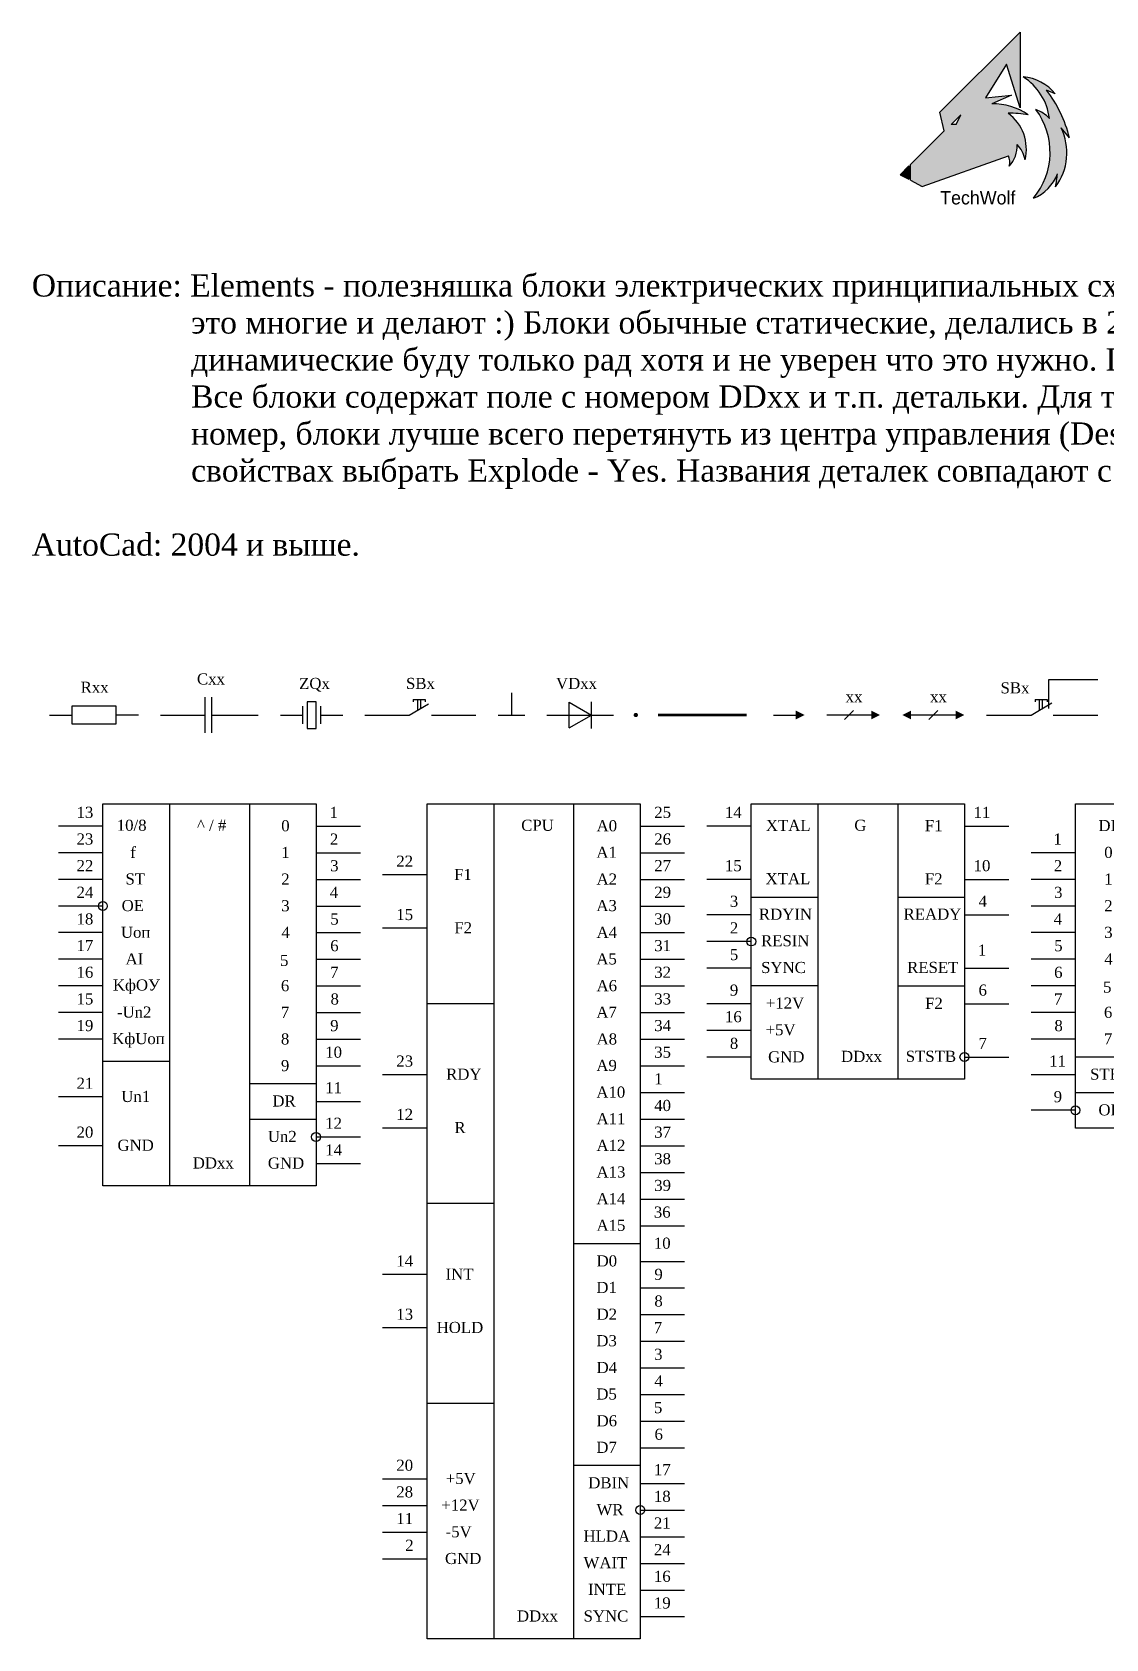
# Model space of a CAD drawing. Header units: millimetres. Extents: x 203 to 738, y -367 to 371.
# Drawn here: x 203.1 to 444.8, y 9 to 370.8 of the extents above; entities that cross this region are included whole.
import ezdxf

# ---------------------------------------------------------------- set-up
doc = ezdxf.new("R2010")
doc.units = ezdxf.units.MM

# ---------------------------------------------------------------- blocks, each defined once
blk = doc.blocks.new('Temp')
for p, q in [((-20, 0), (-15, 0)), ((0, 0), (-5, 0))]:
    blk.add_line(p, q)
blk.add_lwpolyline([(-15, -2), (-5, -2), (-5, 2), (-15, 2)], close=True)
blk = doc.blocks.new('Temp2')
for p, q in [((-12, -4), (-12, 4)), ((-10.5, -4), (-10.5, 4)), ((-22, 0), (-12, 0)), ((-10.5, 0), (0, 0))]:
    blk.add_line(p, q)
blk = doc.blocks.new('Temp1')
blk.add_blockref('Temp2', (0, 0))
blk = doc.blocks.new('Temp3')
for p, q in [((-14, 0), (-9, 0)), ((-9, -2), (-9, 2)), ((-5, 2), (-5, -2)), ((-5, 0), (0, 0))]:
    blk.add_line(p, q)
blk.add_lwpolyline([(-8, -3), (-6, -3), (-6, 3), (-8, 3)], close=True)
blk = doc.blocks.new('Temp4')
for p, q in [((-25, 0), (-15, 0)), ((-15, 0), (-10.67, 2.5)), ((-14.1, 3.5), (-14.1, 3)), ((-14.1, 3.5), (-11.4, 3.5)), ((-13.1, 1.1), (-13.1, 3.5)), ((-12.4, 1.5), (-12.4, 3.5)), ((-11.4, 3.5), (-11.4, 3)), ((-10, 0), (0, 0))]:
    blk.add_line(p, q)
blk = doc.blocks.new('Земля')
for p, q in [((0, 0), (0, -5)), ((-3, -5), (3, -5))]:
    blk.add_line(p, q)
blk = doc.blocks.new('Temp5')
for p, q in [((-15, 0), (0, 0)), ((-10, -2.89), (-10, 2.89)), ((-10, 2.89), (-5, 0)), ((-10, -2.89), (-5, 0)), ((-5, -3), (-5, 3))]:
    blk.add_line(p, q)
blk = doc.blocks.new('Point')
at = {"linetype": 'Continuous', "ltscale": 4, "const_width": 0.4}
blk.add_lwpolyline([(0, -0.2, 1), (0, 0.2, 1)], format="xyb", close=True, dxfattribs=at)
blk = doc.blocks.new('Узел')
at = {"xscale": 1.199999999999989, "yscale": 1.199999999999989, "zscale": 1.2}
blk.add_blockref('Point', (0, 0), dxfattribs=at)
blk = doc.blocks.new('Направление')
blk.add_line((-7, 0), (-2, 0))
blk.add_solid([(0, 0), (-2, 1), (-2, -1), (-2, 0)])
blk = doc.blocks.new('Temp6')
for p, q in [((-2, 0), (-12, 0)), ((-8, -1), (-6, 1))]:
    blk.add_line(p, q)
blk.add_solid([(0, 0), (-2, 1), (-2, -1), (-2, 0)])
blk = doc.blocks.new('Temp7')
for p, q in [((-2, 0), (-12, 0)), ((-8, -1), (-6, 1))]:
    blk.add_line(p, q)
for points in [[(-14, 0), (-12, 1), (-12, -1), (-12, 0)], [(0, 0), (-2, 1), (-2, -1), (-2, 0)]]:
    blk.add_solid(points)
blk = doc.blocks.new('Temp12')
for p, q in [((-11, 8), (0, 8)), ((-11, 1.5), (-11, 8)), ((-25, 0), (-15, 0)), ((-15, 0), (-10.31, 2.71)), ((-14.1, 3.5), (-11.4, 3.5)), ((-14.1, 3.5), (-14.1, 3)), ((-13.1, 1.1), (-13.1, 3.5)), ((-12.4, 1.5), (-12.4, 3.5)), ((-11.4, 3.5), (-11.4, 3)), ((-10, 0), (0, 0))]:
    blk.add_line(p, q)
blk = doc.blocks.new('Temp15')
for p, q in [((-42, 5), (-42, -183)), ((-24, 5), (-24, -183)), ((-9, 0), (1, 0)), ((-9, -6), (1, -6)), ((-57, -11), (-67, -11)), ((-9, -12), (1, -12)), ((-9, -18), (1, -18)), ((-57, -23), (-67, -23)), ((-9, -24), (1, -24)), ((-9, -30), (1, -30)), ((-9, -36), (1, -36)), ((-42, -40), (-57, -40)), ((-9, -42), (1, -42)), ((-9, -48), (1, -48)), ((-9, -54), (1, -54)), ((-57, -56), (-67, -56)), ((-9, -60), (1, -60)), ((-57, -68), (-67, -68)), ((-9, -66), (1, -66)), ((-9, -72), (1, -72)), ((-9, -78), (1, -78)), ((-42, -85), (-57, -85)), ((-9, -84), (1, -84)), ((-9, -90), (1, -90)), ((-24, -94), (-9, -94)), ((-57, -101), (-67, -101)), ((-9, -98), (1, -98)), ((-9, -104), (1, -104)), ((-9, -110), (1, -110)), ((-57, -113), (-67, -113)), ((-9, -116), (1, -116)), ((-9, -122), (1, -122)), ((-42, -130), (-57, -130)), ((-9, -128), (1, -128)), ((-9, -134), (1, -134)), ((-9, -140), (1, -140)), ((-9, -144), (-24, -144)), ((-67, -147), (-57, -147)), ((-9, -148), (1, -148)), ((-67, -153), (-57, -153)), ((-9, -154), (1, -154)), ((-67, -159), (-57, -159)), ((-9, -160), (1, -160)), ((-67, -165), (-57, -165)), ((-9, -166), (1, -166)), ((-9, -172), (1, -172)), ((-9, -178), (1, -178))]:
    blk.add_line(p, q)
blk.add_lwpolyline([(-57, 5), (-9, 5), (-9, -183), (-57, -183)], close=True)
blk.add_circle((-9, -154), 1)
at = {"char_height": 2.5, "attachment_point": 1}
for s, insert, width in [('{\\fTimes New Roman|b0|i0|c0|p18;25}', (-5.84, 4.34), 4), ('{\\fTimes New Roman|b0|i0|c0|p18;CPU}', (-35.8, 1.43), 7.5333), ('{\\fTimes New Roman|b0|i0|c0|p18;A0}', (-18.83, 1.32), 5), ('{\\fTimes New Roman|b0|i0|c0|p18;26}', (-5.84, -1.66), 4), ('{\\fTimes New Roman|b0|i0|c0|p18;22}', (-63.92, -6.66), 4), ('{\\fTimes New Roman|b0|i0|c0|p18;A1}', (-18.88, -4.65), 5), ('{\\fTimes New Roman|b0|i0|c0|p18;F1}', (-50.91, -9.65), 4.0714), ('{\\fTimes New Roman|b0|i0|c0|p18;A2}', (-18.83, -10.68), 5), ('{\\fTimes New Roman|b0|i0|c0|p18;27}', (-5.84, -7.66), 4), ('{\\fTimes New Roman|b0|i0|c0|p18;29}', (-5.84, -13.66), 4), ('{\\fTimes New Roman|b0|i0|c0|p18;A3}', (-18.88, -16.65), 5), ('{\\fTimes New Roman|b0|i0|c0|p18;15}', (-63.92, -18.66), 4), ('{\\fTimes New Roman|b0|i0|c0|p18;F2}', (-50.86, -21.66), 4.0714), ('{\\fTimes New Roman|b0|i0|c0|p18;30}', (-5.84, -19.66), 4), ('{\\fTimes New Roman|b0|i0|c0|p18;A4}', (-18.83, -22.68), 5), ('{\\fTimes New Roman|b0|i0|c0|p18;A5}', (-18.88, -28.65), 5), ('{\\fTimes New Roman|b0|i0|c0|p18;31}', (-5.84, -25.66), 4), ('{\\fTimes New Roman|b0|i0|c0|p18;32}', (-5.84, -31.66), 4), ('{\\fTimes New Roman|b0|i0|c0|p18;A6}', (-18.83, -34.68), 5), ('{\\fTimes New Roman|b0|i0|c0|p18;33}', (-5.84, -37.66), 4), ('{\\fTimes New Roman|b0|i0|c0|p18;A7}', (-18.88, -40.65), 5), ('{\\fTimes New Roman|b0|i0|c0|p18;A8}', (-18.83, -46.68), 5), ('{\\fTimes New Roman|b0|i0|c0|p18;34}', (-5.84, -43.66), 4), ('{\\fTimes New Roman|b0|i0|c0|p18;35}', (-5.85, -49.66), 4), ('{\\fTimes New Roman|b0|i0|c0|p18;23}', (-63.92, -51.66), 4), ('{\\fTimes New Roman|b0|i0|c0|p18;A9}', (-18.88, -52.65), 5), ('{\\fTimes New Roman|b0|i0|c0|p18;RDY}', (-52.71, -54.61), 8.125), ('{\\fTimes New Roman|b0|i0|c0|p18;1}', (-5.85, -55.66), 2.8469), ('{\\fTimes New Roman|b0|i0|c0|p18;A10}', (-18.88, -58.65), 7.0784), ('{\\fTimes New Roman|b0|i0|c0|p18;12}', (-63.92, -63.66), 4), ('{\\fTimes New Roman|b0|i0|c0|p18;A11}', (-18.84, -64.63), 7.0784), ('{\\fTimes New Roman|b0|i0|c0|p18;40}', (-5.85, -61.66), 4), ('{\\fTimes New Roman|b0|i0|c0|p18;R}', (-50.85, -66.63), 3.0774), ('{\\fTimes New Roman|b0|i0|c0|p18;37}', (-5.85, -67.66), 4), ('{\\fTimes New Roman|b0|i0|c0|p18;A12}', (-18.84, -70.63), 7.0784), ('{\\fTimes New Roman|b0|i0|c0|p18;38}', (-5.85, -73.66), 4), ('{\\fTimes New Roman|b0|i0|c0|p18;A13}', (-18.84, -76.63), 7.0784), ('{\\fTimes New Roman|b0|i0|c0|p18;A14}', (-18.84, -82.63), 7.0784), ('{\\fTimes New Roman|b0|i0|c0|p18;39}', (-5.85, -79.66), 4), ('{\\fTimes New Roman|b0|i0|c0|p18;36}', (-5.93, -85.66), 4), ('{\\fTimes New Roman|b0|i0|c0|p18;A15}', (-18.84, -88.63), 7.0784), ('{\\fTimes New Roman|b0|i0|c0|p18;10}', (-5.93, -92.66), 4), ('{\\fTimes New Roman|b0|i0|c0|p18;14}', (-63.92, -96.66), 4), ('{\\fTimes New Roman|b0|i0|c0|p18;D0}', (-18.83, -96.65), 5), ('{\\fTimes New Roman|b0|i0|c0|p18;INT}', (-52.84, -99.63), 7.0784), ('{\\fTimes New Roman|b0|i0|c0|p18;9}', (-5.82, -99.68), 2.5), ('{\\fTimes New Roman|b0|i0|c0|p18;D1}', (-18.88, -102.62), 5), ('{\\fTimes New Roman|b0|i0|c0|p18;8}', (-5.82, -105.68), 2.5), ('{\\fTimes New Roman|b0|i0|c0|p18;13}', (-63.92, -108.66), 4), ('{\\fTimes New Roman|b0|i0|c0|p18;HOLD}', (-54.84, -111.63), 11.006), ('{\\fTimes New Roman|b0|i0|c0|p18;D2}', (-18.83, -108.65), 5), ('{\\fTimes New Roman|b0|i0|c0|p18;7}', (-5.96, -111.68), 2.5), ('{\\fTimes New Roman|b0|i0|c0|p18;D3}', (-18.88, -114.62), 5), ('{\\fTimes New Roman|b0|i0|c0|p18;3}', (-5.88, -117.68), 2.5), ('{\\fTimes New Roman|b0|i0|c0|p18;D4}', (-18.83, -120.65), 5), ('{\\fTimes New Roman|b0|i0|c0|p18;4}', (-5.81, -123.68), 2.5), ('{\\fTimes New Roman|b0|i0|c0|p18;D5}', (-18.88, -126.62), 5), ('{\\fTimes New Roman|b0|i0|c0|p18;5}', (-5.91, -129.68), 2.5), ('{\\fTimes New Roman|b0|i0|c0|p18;D6}', (-18.83, -132.65), 5), ('{\\fTimes New Roman|b0|i0|c0|p18;6}', (-5.78, -135.68), 2.5), ('{\\fTimes New Roman|b0|i0|c0|p18;D7}', (-18.88, -138.62), 5), ('{\\fTimes New Roman|b0|i0|c0|p18;20}', (-63.92, -142.66), 4), ('{\\fTimes New Roman|b0|i0|c0|p18;17}', (-5.92, -143.66), 4), ('{\\fTimes New Roman|b0|i0|c0|p18;+5V}', (-52.79, -145.63), 7.0784), ('{\\fTimes New Roman|b0|i0|c0|p18;DBIN}', (-20.71, -146.61), 9.7103), ('{\\fTimes New Roman|b0|i0|c0|p18;28}', (-63.92, -148.66), 4), ('{\\fTimes New Roman|b0|i0|c0|p18;+12V}', (-53.79, -151.63), 8.7851), ('{\\fTimes New Roman|b0|i0|c0|p18;18}', (-5.92, -149.66), 4), ('{\\fTimes New Roman|b0|i0|c0|p18;11}', (-63.92, -154.66), 4), ('{\\fTimes New Roman|b0|i0|c0|p18;WR}', (-18.85, -152.65), 6.8467), ('{\\fVerdana|b0|i0|c0|p34;-\\fTimes New Roman|b0|i0|c0|p18;5V}', (-52.8, -157.63), 7.0784), ('{\\fTimes New Roman|b0|i0|c0|p18;HLDA}', (-21.76, -158.6), 11.0548), ('{\\fTimes New Roman|b0|i0|c0|p18;21}', (-5.92, -155.66), 4), ('{\\fTimes New Roman|b0|i0|c0|p18;2}', (-61.91, -160.68), 2.5), ('{\\fTimes New Roman|b0|i0|c0|p18;24}', (-5.92, -161.66), 4), ('{\\fTimes New Roman|b0|i0|c0|p18;GND}', (-52.96, -163.65), 8.4333), ('{\\fTimes New Roman|b0|i0|c0|p18;WAIT}', (-21.76, -164.6), 10.0208), ('{\\fTimes New Roman|b0|i0|c0|p18;16}', (-5.92, -167.66), 4), ('{\\fTimes New Roman|b0|i0|c0|p18;INTE}', (-20.76, -170.6), 9.7103), ('{\\fTimes New Roman|b0|i0|c0|p18;19}', (-5.92, -173.66), 4), ('{\\fTimes New Roman|b0|i0|c0|p18;SYNC}', (-21.76, -176.6), 11.0618)]:
    blk.add_mtext(s, dxfattribs=dict(at, insert=insert, width=width))
blk = doc.blocks.new('Temp14')
for p, q in [((-43, 5), (-43, -81)), ((-25, 5), (-25, -81)), ((-58, 0), (-68, 0)), ((-10, 0), (0, 0)), ((-58, -6), (-68, -6)), ((-10, -6), (0, -6)), ((-58, -12), (-68, -12)), ((-10, -12), (0, -12)), ((-58, -18), (-68, -18)), ((-10, -18), (0, -18)), ((-58, -24), (-68, -24)), ((-10, -24), (0, -24)), ((-58, -30), (-68, -30)), ((-10, -30), (0, -30)), ((-58, -36), (-68, -36)), ((-10, -36), (0, -36)), ((-58, -42), (-68, -42)), ((-10, -42), (0, -42)), ((-58, -48), (-68, -48)), ((-10, -48), (0, -48)), ((-43, -53), (-58, -53)), ((-10, -54), (0, -54)), ((-58, -61), (-68, -61)), ((-10, -58), (-25, -58)), ((-10, -62), (0, -62)), ((-25, -66), (-10, -66)), ((-58, -72), (-68, -72)), ((-10, -70), (0, -70)), ((-10, -76), (0, -76))]:
    blk.add_line(p, q)
blk.add_lwpolyline([(-58, 5), (-10, 5), (-10, -81), (-58, -81)], close=True)
for centre in [(-58, -18), (-10, -70)]:
    blk.add_circle(centre, 1)
at = {"char_height": 2.5, "attachment_point": 1}
for s, insert, width in [('{\\fTimes New Roman|b0|i0|c0|p18;13}', (-63.92, 4.34), 4), ('{\\fTimes New Roman|b0|i0|c0|p18;1}', (-6.96, 4.32), 2.5), ('{\\fTimes New Roman|b0|i0|c0|p18;10/8}', (-54.87, 1.43), 7.037), ('{\\fTimes New Roman|b0|i0|c0|p18;^  / #}', (-36.8, 1.43), 7.037), ('{\\fTimes New Roman|b0|i0|c0|p18;0}', (-17.83, 1.32), 2.5), ('{\\fTimes New Roman|b0|i0|c0|p18;23}', (-63.92, -1.66), 4), ('{\\fTimes New Roman|b0|i0|c0|p18;2}', (-6.88, -1.68), 2.5), ('{\\fTimes New Roman|b0|i0|c0|p18;f}', (-51.83, -4.68), 2.5), ('{\\fTimes New Roman|b0|i0|c0|p18;1}', (-17.83, -4.68), 2.5), ('{\\fTimes New Roman|b0|i0|c0|p18;22}', (-63.92, -7.66), 4), ('{\\fTimes New Roman|b0|i0|c0|p18;ST}', (-52.91, -10.65), 4.9655), ('{\\fTimes New Roman|b0|i0|c0|p18;2}', (-17.83, -10.68), 2.5), ('{\\fTimes New Roman|b0|i0|c0|p18;3}', (-6.81, -7.68), 2.5), ('{\\fTimes New Roman|b0|i0|c0|p18;24}', (-63.92, -13.66), 4), ('{\\fTimes New Roman|b0|i0|c0|p18;4}', (-6.91, -13.68), 2.5), ('{\\fTimes New Roman|b0|i0|c0|p18;OE}', (-53.77, -16.65), 4.9655), ('{\\fTimes New Roman|b0|i0|c0|p18;3}', (-17.83, -16.68), 2.5), ('{\\fTimes New Roman|b0|i0|c0|p18;18}', (-63.92, -19.66), 4), ('{\\fTimes New Roman|b0|i0|c0|p18;5}', (-6.78, -19.68), 2.5), ('{\\fTimes New Roman|b0|i0|c0|p18;U\\fTimes New Roman|b0|i0|c204|p18;оп}', (-53.93, -22.66), 6.7701), ('{\\fTimes New Roman|b0|i0|c0|p18;4}', (-17.78, -22.68), 2.5), ('{\\fTimes New Roman|b0|i0|c0|p18;17}', (-63.92, -25.66), 4), ('{\\fTimes New Roman|b0|i0|c0|p18;AI}', (-52.89, -28.66), 4.5781), ('{\\fTimes New Roman|b0|i0|c0|p18;6}', (-6.8, -25.68), 2.5), ('{\\fTimes New Roman|b0|i0|c0|p18;16}', (-63.92, -31.66), 4), ('{\\fTimes New Roman|b0|i0|c0|p18;5}', (-18.1, -29), 2.5), ('{\\fTimes New Roman|b0|i0|c0|p18;7}', (-6.83, -31.68), 2.5), ('{\\fTimes New Roman|b0|i0|c0|p18;K\\fTimes New Roman|b0|i0|c204|p18;фОУ}', (-55.73, -34.53), 10.4375), ('{\\fTimes New Roman|b0|i0|c0|p18;6}', (-17.91, -34.68), 2.5), ('{\\fTimes New Roman|b0|i0|c0|p18;15}', (-63.92, -37.66), 4), ('{\\fTimes New Roman|b0|i0|c0|p18;8}', (-6.74, -37.68), 2.5), ('{\\fTimes New Roman|b0|i0|c204|p18;-\\fTimes New Roman|b0|i0|c0|p18;Un2}', (-54.83, -40.63), 7.651), ('{\\fTimes New Roman|b0|i0|c0|p18;7}', (-17.91, -40.68), 2.5), ('{\\fTimes New Roman|b0|i0|c0|p18;19}', (-63.92, -43.66), 4), ('{\\fTimes New Roman|b0|i0|c0|p18;K\\fTimes New Roman|b0|i0|c204|p18;ф\\fTimes New Roman|b0|i0|c0|p18;U\\fTimes New Roman|b0|i0|c204|p18;оп}', (-55.88, -46.6), 12), ('{\\fTimes New Roman|b0|i0|c0|p18;8}', (-17.91, -46.68), 2.5), ('{\\fTimes New Roman|b0|i0|c0|p18;9}', (-6.82, -43.68), 2.5), ('{\\fTimes New Roman|b0|i0|c0|p18;10}', (-7.93, -49.66), 4), ('{\\fTimes New Roman|b0|i0|c0|p18;9}', (-17.91, -52.68), 2.5), ('{\\fTimes New Roman|b0|i0|c0|p18;21}', (-63.92, -56.66), 4), ('{\\fTimes New Roman|b0|i0|c0|p18;11}', (-7.93, -57.66), 4), ('{\\fTimes New Roman|b0|i0|c0|p18;Un1}', (-53.85, -59.63), 6.5625), ('{\\fTimes New Roman|b0|i0|c0|p18;DR}', (-19.83, -60.64), 5.5469), ('{\\fTimes New Roman|b0|i0|c0|p18;20}', (-63.92, -67.66), 4), ('{\\fTimes New Roman|b0|i0|c0|p18;Un2}', (-20.85, -68.63), 6.5625), ('{\\fTimes New Roman|b0|i0|c0|p18;12}', (-7.93, -65.66), 4), ('{\\fTimes New Roman|b0|i0|c0|p18;GND}', (-54.71, -70.61), 8.125), ('{\\fTimes New Roman|b0|i0|c0|p18;14}', (-7.93, -71.66), 4), ('{\\fTimes New Roman|b0|i0|c0|p18;GND}', (-20.85, -74.63), 8.125)]:
    blk.add_mtext(s, dxfattribs=dict(at, insert=insert, width=width))
blk = doc.blocks.new('Temp16')
for p, q in [((-43, 5), (-43, -57)), ((-25, 5), (-25, -57)), ((-58, 0), (-68, 0)), ((-10, 0), (0, 0)), ((-58, -12), (-68, -12)), ((-10, -12), (0, -12)), ((-58, -16), (-43, -16)), ((-25, -16), (-10, -16)), ((-58, -20), (-68, -20)), ((-10, -20), (0, -20)), ((-58, -26), (-68, -26)), ((-58, -32), (-68, -32)), ((-10, -32), (0, -32)), ((-43, -36), (-58, -36)), ((-25, -36), (-10, -36)), ((-58, -40), (-68, -40)), ((-10, -40), (0, -40)), ((-58, -46), (-68, -46)), ((-58, -52), (-68, -52)), ((-10, -52), (0, -52))]:
    blk.add_line(p, q)
blk.add_lwpolyline([(-58, 5), (-10, 5), (-10, -57), (-58, -57)], close=True)
for centre in [(-58, -26), (-10, -52)]:
    blk.add_circle(centre, 1)
at = {"char_height": 2.5, "attachment_point": 1}
for s, insert, width in [('{\\fTimes New Roman|b0|i0|c0|p18;14}', (-63.92, 4.34), 4), ('{\\fTimes New Roman|b0|i0|c0|p18;11}', (-7.93, 4.34), 4), ('{\\fTimes New Roman|b0|i0|c0|p18;XTAL}', (-54.71, 1.39), 10.0833), ('{\\fTimes New Roman|b0|i0|c0|p18;G}', (-34.8, 1.43), 3.5833), ('{\\fTimes New Roman|b0|i0|c0|p18;F1}', (-18.91, 1.35), 4.9655), ('{\\fTimes New Roman|b0|i0|c0|p18;15}', (-63.92, -7.66), 4), ('{\\fTimes New Roman|b0|i0|c0|p18;XTAL}', (-54.78, -10.59), 10.0833), ('{\\fTimes New Roman|b0|i0|c0|p18;F2}', (-18.91, -10.65), 4.9655), ('{\\fTimes New Roman|b0|i0|c0|p18;10}', (-7.93, -7.66), 4), ('{\\fTimes New Roman|b0|i0|c0|p18;3}', (-62.82, -15.68), 2.5), ('{\\fTimes New Roman|b0|i0|c0|p18;4}', (-6.82, -15.68), 2.5), ('{\\fTimes New Roman|b0|i0|c0|p18;2}', (-62.82, -21.68), 2.5), ('{\\fTimes New Roman|b0|i0|c0|p18;RDYIN}', (-56.28, -18.59), 12.0833), ('{\\fTimes New Roman|b0|i0|c0|p18;READY}', (-23.7, -18.57), 12.5196), ('{\\fTimes New Roman|b0|i0|c0|p18;RESIN}', (-55.8, -24.57), 11.075), ('{\\fTimes New Roman|b0|i0|c0|p18;5}', (-62.82, -27.68), 2.5), ('{\\fTimes New Roman|b0|i0|c0|p18;1}', (-6.96, -26.68), 2.5), ('{\\fTimes New Roman|b0|i0|c0|p18;SYNC}', (-55.78, -30.59), 11.0833), ('{\\fTimes New Roman|b0|i0|c0|p18;RESET}', (-22.9, -30.57), 11.6373), ('{\\fTimes New Roman|b0|i0|c0|p18;9}', (-62.82, -35.68), 2.5), ('{\\fTimes New Roman|b0|i0|c0|p18;6}', (-6.82, -35.68), 2.5), ('{\\fTimes New Roman|b0|i0|c0|p18;+12V}', (-54.71, -38.61), 9.0714), ('{\\fTimes New Roman|b0|i0|c0|p18;F2}', (-18.86, -38.66), 4.9655), ('{\\fTimes New Roman|b0|i0|c0|p18;16}', (-63.92, -41.66), 4), ('{\\fTimes New Roman|b0|i0|c0|p18;+5V}', (-54.76, -44.61), 7.5159), ('{\\fTimes New Roman|b0|i0|c0|p18;8}', (-62.82, -47.68), 2.5), ('{\\fTimes New Roman|b0|i0|c0|p18;STSTB}', (-23.21, -50.58), 12.0833), ('{\\fTimes New Roman|b0|i0|c0|p18;7}', (-6.83, -47.68), 2.5), ('{\\fTimes New Roman|b0|i0|c0|p18;GND}', (-54.21, -50.71), 8.125)]:
    blk.add_mtext(s, dxfattribs=dict(at, insert=insert, width=width))
blk = doc.blocks.new('РГ КР580ИР82_')
for p, q in [((-42, 11), (-42, -62)), ((-24, 11), (-24, -62)), ((-56, 0), (-66, 0)), ((-10, 0), (0, 0)), ((-56, -6), (-66, -6)), ((-10, -6), (0, -6)), ((-56, -12), (-66, -12)), ((-10, -12), (0, -12)), ((-56, -18), (-66, -18)), ((-10, -18), (0, -18)), ((-56, -24), (-66, -24)), ((-10, -24), (0, -24)), ((-56, -30), (-66, -30)), ((-10, -30), (0, -30)), ((-56, -36), (-66, -36)), ((-10, -36), (0, -36)), ((-56, -42), (-66, -42)), ((-10, -42), (0, -42)), ((-42, -46), (-56, -46)), ((-56, -50), (-66, -50)), ((-56, -54), (-42, -54)), ((-56, -58), (-66, -58))]:
    blk.add_line(p, q)
blk.add_lwpolyline([(-56, 11), (-10, 11), (-10, -62), (-56, -62)], close=True)
blk.add_circle((-56, -58), 1)
at = {"char_height": 2.5, "attachment_point": 1}
for s, insert, width in [('{\\fTimes New Roman|b0|i0|c0|p18;DI}', (-50.83, 7.36), 5.5469), ('{\\fTimes New Roman|b0|i0|c0|p18;RG}', (-35.4, 7.43), 5.6071), ('{\\fTimes New Roman|b0|i0|c0|p18;DO}', (-19.83, 7.36), 5.5469), ('{\\fTimes New Roman|b0|i0|c0|p18;1}', (-60.96, 4.32), 2.5), ('{\\fTimes New Roman|b0|i0|c0|p18;19}', (-6.92, 4.34), 4), ('{\\fTimes New Roman|b0|i0|c0|p18;0}', (-49.52, 1.32), 2.5), ('{\\fTimes New Roman|b0|i0|c0|p18;0}', (-17.83, 1.32), 2.5), ('{\\fTimes New Roman|b0|i0|c0|p18;2}', (-60.88, -1.68), 2.5), ('{\\fTimes New Roman|b0|i0|c0|p18;18}', (-6.92, -1.66), 4), ('{\\fTimes New Roman|b0|i0|c0|p18;1}', (-49.52, -4.68), 2.5), ('{\\fTimes New Roman|b0|i0|c0|p18;1}', (-17.83, -4.68), 2.5), ('{\\fTimes New Roman|b0|i0|c0|p18;3}', (-60.81, -7.68), 2.5), ('{\\fTimes New Roman|b0|i0|c0|p18;2}', (-49.52, -10.68), 2.5), ('{\\fTimes New Roman|b0|i0|c0|p18;2}', (-17.83, -10.68), 2.5), ('{\\fTimes New Roman|b0|i0|c0|p18;17}', (-6.92, -7.66), 4), ('{\\fTimes New Roman|b0|i0|c0|p18;4}', (-60.91, -13.68), 2.5), ('{\\fTimes New Roman|b0|i0|c0|p18;16}', (-6.92, -13.66), 4), ('{\\fTimes New Roman|b0|i0|c0|p18;3}', (-49.52, -16.68), 2.5), ('{\\fTimes New Roman|b0|i0|c0|p18;3}', (-17.83, -16.68), 2.5), ('{\\fTimes New Roman|b0|i0|c0|p18;5}', (-60.78, -19.68), 2.5), ('{\\fTimes New Roman|b0|i0|c0|p18;15}', (-6.92, -19.66), 4), ('{\\fTimes New Roman|b0|i0|c0|p18;4}', (-49.5, -22.68), 2.5), ('{\\fTimes New Roman|b0|i0|c0|p18;4}', (-17.81, -22.68), 2.5), ('{\\fTimes New Roman|b0|i0|c0|p18;6}', (-60.8, -25.68), 2.5), ('{\\fTimes New Roman|b0|i0|c0|p18;14}', (-6.92, -25.66), 4), ('{\\fTimes New Roman|b0|i0|c0|p18;7}', (-60.83, -31.68), 2.5), ('{\\fTimes New Roman|b0|i0|c0|p18;5}', (-49.78, -29), 2.5), ('{\\fTimes New Roman|b0|i0|c0|p18;5}', (-18.1, -29), 2.5), ('{\\fTimes New Roman|b0|i0|c0|p18;13}', (-6.92, -31.66), 4), ('{\\fTimes New Roman|b0|i0|c0|p18;6}', (-49.59, -34.68), 2.5), ('{\\fTimes New Roman|b0|i0|c0|p18;6}', (-17.91, -34.68), 2.5), ('{\\fTimes New Roman|b0|i0|c0|p18;8}', (-60.74, -37.68), 2.5), ('{\\fTimes New Roman|b0|i0|c0|p18;12}', (-6.92, -37.66), 4), ('{\\fTimes New Roman|b0|i0|c0|p18;7}', (-49.59, -40.68), 2.5), ('{\\fTimes New Roman|b0|i0|c0|p18;7}', (-17.91, -40.68), 2.5), ('{\\fTimes New Roman|b0|i0|c0|p18;11}', (-61.93, -45.66), 4), ('{\\fTimes New Roman|b0|i0|c0|p18;STB}', (-52.71, -48.61), 8.125), ('{\\fTimes New Roman|b0|i0|c0|p18;9}', (-60.91, -53.68), 2.5), ('{\\fTimes New Roman|b0|i0|c0|p18;OE}', (-50.83, -56.64), 5.9643)]:
    blk.add_mtext(s, dxfattribs=dict(at, insert=insert, width=width))
blk = doc.blocks.new('TechWolf')
h = blk.add_hatch(color=256)
h.paths.add_polyline_path([(-4.45, -9.23, -0.147863), (-4.26, -11.6, 0.199994), (-2.49, -6.66, -0.140748), (-0.69, -10.14, 0.298209), (-4.49, 0.33, -0.039463), (0, 0, 0.152459), (-8.22, 2.47), (-3.75, 4.38), (-9.6, 3.79), (-4.87, 11.39), (-1.83, 1.53), (-1.83, 18.61), (-19.88, 0.58), (-18.93, -3.6), (-26.51, -11.17), (-26.51, -14.72), (-23.86, -16.12)])
h.paths.add_polyline_path([(-16.22, -2.22), (-17.38, -2.22), (-15.19, -0.03)], flags=16)
for points in [[(7.39, -2.93), (9.29, -5.21, 0.104869), (4.09, 5.54), (6.08, 4.69, 0.20741), (-1.13, 8.51, -0.225432), (4.78, -0.81, 0.103168), (1.72, 1.17, -0.347024), (1.2, -18.79, 0.211701), (6.58, -13.29, -0.024851), (6.14, -16.24, 0.283097)], [(-26.87, -14.52), (-26.87, -11.53), (-28.82, -13.49)]]:
    blk.add_hatch(color=256).paths.add_polyline_path(points)
for p, q in [((-19.88, 0.58), (-1.83, 18.61)), ((-1.83, 18.61), (-1.83, 1.53)), ((-4.87, 11.39), (-9.6, 3.79)), ((-1.83, 1.53), (-4.87, 11.39)), ((-9.6, 3.79), (-3.75, 4.38)), ((-3.75, 4.38), (-8.22, 2.47)), ((6.08, 4.69), (4.09, 5.54)), ((-18.93, -3.6), (-19.88, 0.58)), ((-26.51, -11.17), (-18.93, -3.6)), ((-17.38, -2.22), (-15.19, -0.03)), ((-16.22, -2.22), (-17.38, -2.22)), ((-16.22, -2.22), (-15.19, -0.03)), ((9.29, -5.21), (7.39, -2.93)), ((-23.86, -16.12), (-4.45, -9.23)), ((-26.87, -11.53), (-28.82, -13.49)), ((-28.82, -13.49), (-26.87, -14.52)), ((-26.87, -11.53), (-26.87, -14.52)), ((-26.51, -14.72), (-26.51, -11.17)), ((-26.51, -14.72), (-23.86, -16.12))]:
    blk.add_line(p, q)
for centre, radius, start, end in [((-1.93, -1.71), 10.26, 38.6225, 85.4927), ((-7.99, -2.36), 12.86, 6.9338, 57.7496), ((-18.64, -12.09), 28.77, 13.839, 37.7857), ((-8.07, -11.93), 14.4, 55.9111, 90.5852), ((-4.35, -28.21), 28.55, 81.2385, 90.278), ((-10.58, -7.8), 10.17, 346.7387, 53.1589), ((-11.18, -8.48), 16.11, 320.2331, 36.7851), ((-1.48, -7.14), 8.9, 45.3469, 68.9078), ((-4.04, -8.57), 12.75, 323.0237, 26.2503), ((-9.3, -7.02), 6.81, 317.7543, 2.9926), ((-7.64, -11.55), 7.09, 11.4787, 43.5252), ((-8.27, -10.73), 4.11, 347.7531, 21.3969), ((-2.31, -9.98), 9.49, 291.7517, 339.564), ((-23.24, -10.34), 29.97, 348.6514, 354.3456)]:
    blk.add_arc(centre, radius, start, end)
at = {"insert": (-19.82, -17.19), "char_height": 3, "width": 20.278, "attachment_point": 1}
blk.add_mtext('{\\Fgothice|c204;TechWolf}', dxfattribs=at)

msp = doc.modelspace()

# ---------------------------------------------------------------- linework, layer by layer
at = {"const_width": 0.6}
msp.add_lwpolyline([(344, 217), (364, 217)], dxfattribs=at)

# ---------------------------------------------------------------- block references
for name, p in [('TechWolf', (427.36, 352.15)), ('Temp12', (443, 217)), ('Temp1', (254, 217)), ('Земля', (311, 222)), ('Temp', (227, 217)), ('Temp3', (273, 217)), ('Temp4', (303, 217)), ('Temp5', (334, 217)), ('Узел', (339, 217)), ('Направление', (377, 217)), ('Temp6', (394, 217)), ('Temp7', (413, 217)), ('Temp14', (277, 192)), ('Temp15', (349, 192)), ('Temp16', (423, 192)), ('РГ КР580ИР82_', (494, 186))]:
    msp.add_blockref(name, p)

# ---------------------------------------------------------------- texts
at = {"attachment_point": 1}
for s, insert, char_height, width in [('{\\fTimes New Roman|b0|i0|c204|p18;Описание: Elements - полезняшка блоки электрических принципиальных схем. Хотя это и невероятная странность рисовать подобные схемы в автокаде, но именно\\P                   это многие и делают :) Блоки обычные статические, делались в 2004-ом автокаде, когда динамических ещё не было, если кто-нить возьмётся переделать в  \\P                   динамические буду только рад хотя и не уверен что это нужно. Госты всякие, те что допускали разброс 5 ... 10 мм в полях символических обозначений.\\P                   Все блоки содержат поле с номером DDxx и т.п. детальки. Для того чтобы каркас блока и это поле вставлялись раздельно и было возможно ввести свой\\P                   номер, блоки лучше всего перетянуть из центра управления (Design  Center) на одну из вкладок палитры инструментофф (Tool Palettes) и потом  в \\P                   свойствах выбрать Explode - Yes. Названия деталек совпадают с названиями блоков.\\P\\PAutoCad: 2004 и выше.}', (203, 316.22), 5, 544.459), ('{\\fTimes New Roman|b0|i0|c0|p18;Rxx}', (214, 224.5), 2.5, 7.037), ('{\\fTimes New Roman|b0|i0|c0|p18;Cxx}', (240.19, 226.37), 2.5, 7.037), ('{\\fTimes New Roman|b0|i0|c0|p18;ZQx}', (263.19, 225.37), 2.5, 7.0345), ('{\\fTimes New Roman|b0|i0|c0|p18;SBx}', (287.26, 225.37), 2.5, 7.037), ('{\\fTimes New Roman|b0|i0|c0|p18;VDxx}', (321.03, 225.37), 2.5, 9.5794), ('{\\fTimes New Roman|b0|i0|c0|p18;SBx}', (421.13, 224.37), 2.5, 7.037), ('{\\fTimes New Roman|b0|i0|c0|p18;xx}', (386.26, 222.37), 2.5, 4.0333), ('{\\fTimes New Roman|b0|i0|c0|p18;xx}', (405.26, 222.37), 2.5, 4.0333), ('{\\fTimes New Roman|b0|i0|c0|p18;DDxx}', (385.21, 141.4), 2.5, 9.5794), ('{\\fTimes New Roman|b0|i0|c0|p18;DDxx}', (239.24, 117.4), 2.5, 9.5794), ('{\\fTimes New Roman|b0|i0|c0|p18;DDxx}', (312.24, 15.4), 2.5, 9.5794)]:
    msp.add_mtext(s, dxfattribs=dict(at, insert=insert, char_height=char_height, width=width))

doc.saveas('drawing.dxf')
